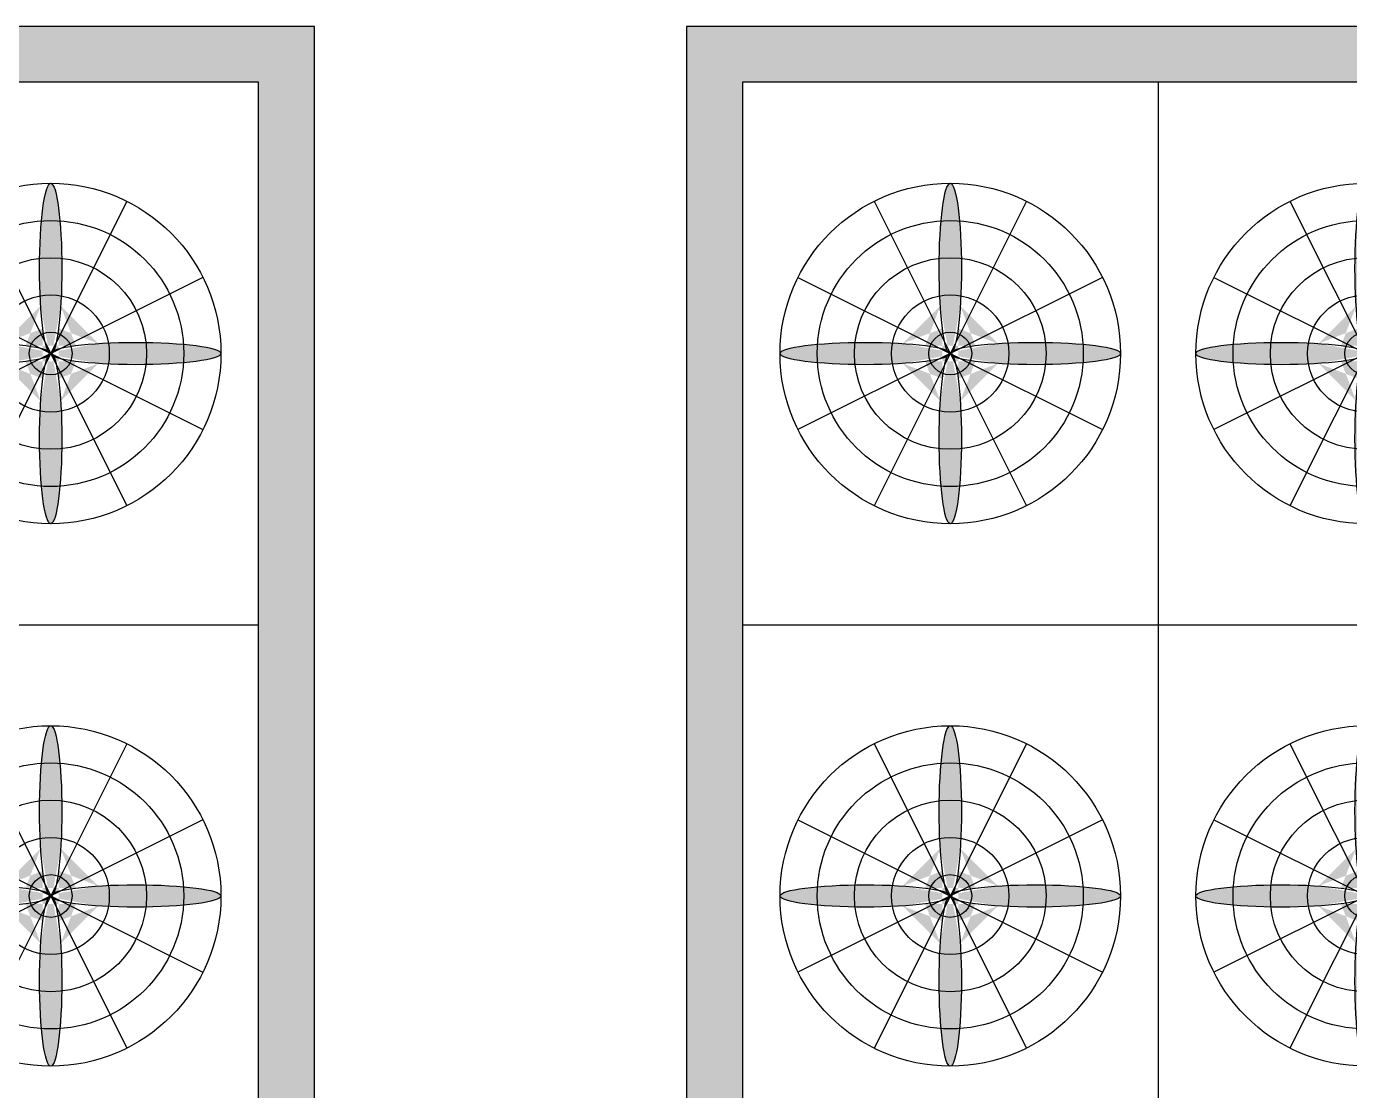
# Model space of a CAD drawing. Header units: millimetres. Extents: x -1288794 to 2153086, y -2701644 to -1428868.
# Drawn here: x 1845053 to 1848609, y -1478116 to -1475256 of the extents above; entities that cross this region are included whole.
import ezdxf

# ---------------------------------------------------------------- set-up
doc = ezdxf.new("R2010")
doc.units = ezdxf.units.MM
doc.header["$LTSCALE"] = 100
doc.layers.add('CHILLER Line', color=4, linetype='Continuous')

# ---------------------------------------------------------------- blocks, each defined once
blk = doc.blocks.new('*U651')
at = {"layer": 'CHILLER Line'}
blk.add_ellipse((0, 0), major_axis=(-228.8, 0), ratio=0.131148, dxfattribs=at)
blk = doc.blocks.new('*U652')
at = {"layer": 'CHILLER Line', "color": 0, "linetype": 'ByBlock', "lineweight": -2, "transparency": 16777216}
for p, rotation in [((314726.1, -1582559.1), 90), ((314497.3, -1582787.8), 180), ((314726.1, -1583016.6), 270)]:
    blk.add_blockref('*U651', p, dxfattribs=dict(at, rotation=rotation))
blk.add_blockref('*U651', (314954.8, -1582787.8), dxfattribs=at)
blk = doc.blocks.new('*U653')
at = {"layer": 'CHILLER Line'}
blk.add_ellipse((0, 0), major_axis=(-228.8, 0), ratio=0.131148, dxfattribs=at)
blk = doc.blocks.new('*U654')
at = {"layer": 'CHILLER Line', "color": 0, "linetype": 'ByBlock', "lineweight": -2, "transparency": 16777216}
for p, rotation in [((314726.1, -1582559.1), 90), ((314497.3, -1582787.8), 180), ((314726.1, -1583016.6), 270)]:
    blk.add_blockref('*U653', p, dxfattribs=dict(at, rotation=rotation))
blk.add_blockref('*U653', (314954.8, -1582787.8), dxfattribs=at)
blk = doc.blocks.new('*U655')
at = {"layer": 'CHILLER Line'}
blk.add_ellipse((0, 0), major_axis=(-228.8, 0), ratio=0.131148, dxfattribs=at)
blk = doc.blocks.new('*U656')
at = {"layer": 'CHILLER Line', "color": 0, "linetype": 'ByBlock', "lineweight": -2, "transparency": 16777216}
for p, rotation in [((314726.1, -1582559.1), 90), ((314497.3, -1582787.8), 180), ((314726.1, -1583016.6), 270)]:
    blk.add_blockref('*U655', p, dxfattribs=dict(at, rotation=rotation))
blk.add_blockref('*U655', (314954.8, -1582787.8), dxfattribs=at)
blk = doc.blocks.new('*U657')
at = {"layer": 'CHILLER Line'}
blk.add_ellipse((0, 0), major_axis=(-228.8, 0), ratio=0.131148, dxfattribs=at)
blk = doc.blocks.new('*U658')
at = {"layer": 'CHILLER Line', "color": 0, "linetype": 'ByBlock', "lineweight": -2, "transparency": 16777216}
for p, rotation in [((314726.1, -1582559.1), 90), ((314497.3, -1582787.8), 180), ((314726.1, -1583016.6), 270)]:
    blk.add_blockref('*U657', p, dxfattribs=dict(at, rotation=rotation))
blk.add_blockref('*U657', (314954.8, -1582787.8), dxfattribs=at)
blk = doc.blocks.new('chiller sky')
at = {"layer": 'CHILLER Line'}
h = blk.add_hatch(dxfattribs=at)
h.set_pattern_fill('AR-CONC', color=256)
h.set_pattern_definition([(50, (-314167.3, 1587283.96), (182.184669, -15.939086), [19.05, -209.55]), (355, (-314167.3, 1587283.96), (-35.243421, 191.056845), [15.24, -167.640584]), (100.451445, (-314152.12, 1587282.63), (146.941247, 175.117752), [16.190009, -178.090245]), (46.1842, (-314167.3, 1587334.76), (271.07904, -42.042328), [28.575, -314.325]), (96.635558, (-314144.7, 1587331.26), (237.404134, 247.426125), [24.285023, -267.13561]), (351.184151, (-314167.3, 1587334.76), (237.404134, 247.426125), [22.859967, -251.45973]), (21, (-314141.9, 1587322.06), (151.614391, -102.265198), [19.05, -209.55]), (326, (-314141.9, 1587322.06), (61.802028, 184.187966), [15.24, -167.64]), (71.451445, (-314129.27, 1587313.54), (213.41642, 81.922769), [16.190009, -178.089938]), (37.5, (-314167.3, 1587283.96), (3.0886033, 84.555039), [0, -165.608, 0, -170.18, 0, -168.275]), (7.5, (-314167.3, 1587283.96), (66.8196625, 100.180575), [0, -97.028, 0, -161.798, 0, -64.135]), (327.5, (-314223.94, 1587283.96), (135.5905952, -5.728744), [0, -63.5, 0, -198.12, 0, -262.89]), (317.5, (-314249.34, 1587283.96), (148.129181, 25.426491), [0, -82.55, 0, -131.572, 0, -186.69])])
h.paths.add_polyline_path([(-1267.5, 0), (1267.5, 0), (1267.5, 4674), (-1267.5, 4674)])
h.paths.add_polyline_path([(-1117.5, 4524), (1117.5, 4524), (1117.5, 150), (-1117.5, 150)], flags=16)
h = blk.add_hatch(color=4, dxfattribs=at)
h.dxf.hatch_style = 1
edge = h.paths.add_edge_path()
edge.add_line((-588.2, 3780.3), (-562.7, 3793))
edge.add_ellipse((-558.8, 3566.2), major_axis=(0, 228.8), ratio=0.131148, start_angle=0, end_angle=7.5035, ccw=False)
edge.add_ellipse((-558.8, 4023.8), major_axis=(0, 228.8), ratio=0.131148, start_angle=532.4965, end_angle=540, ccw=False)
edge.add_line((-562.7, 3797), (-588.2, 3809.7))
edge.add_ellipse((-787.5, 3795), major_axis=(-228.8, 0), ratio=0.131148, start_angle=209.3946, end_angle=510.6054)
edge = h.paths.add_edge_path()
edge.add_ellipse((-330, 3795), major_axis=(-228.8, 0), ratio=0.131148, start_angle=29.3946, end_angle=330.6054)
edge.add_line((-529.3, 3809.7), (-554.8, 3797))
edge.add_ellipse((-558.8, 4023.8), major_axis=(0, 228.8), ratio=0.131148, start_angle=180, end_angle=187.5035, ccw=False)
edge.add_ellipse((-558.8, 3566.2), major_axis=(0, 228.8), ratio=0.131148, start_angle=352.4965, end_angle=360, ccw=False)
edge.add_line((-554.8, 3793), (-529.3, 3780.3))
edge = h.paths.add_edge_path()
edge.add_ellipse((-558.8, 4023.8), major_axis=(0, 228.8), ratio=0.131148, start_angle=209.3946, end_angle=510.6054)
edge.add_line((-573.5, 3824.4), (-560.7, 3798.9))
edge.add_ellipse((-787.5, 3795), major_axis=(-228.8, 0), ratio=0.131148, start_angle=180, end_angle=187.5035, ccw=False)
edge.add_ellipse((-330, 3795), major_axis=(-228.8, 0), ratio=0.131148, start_angle=352.4965, end_angle=360, ccw=False)
edge.add_line((-556.8, 3798.9), (-544, 3824.4))
edge = h.paths.add_edge_path()
edge.add_ellipse((-558.8, 3566.2), major_axis=(0, 228.8), ratio=0.131148, start_angle=29.3946, end_angle=330.6054)
edge.add_line((-544, 3765.6), (-556.8, 3791.1))
edge.add_ellipse((-330, 3795), major_axis=(-228.8, 0), ratio=0.131148, start_angle=0, end_angle=7.5035, ccw=False)
edge.add_ellipse((-787.5, 3795), major_axis=(-228.8, 0), ratio=0.131148, start_angle=532.4965, end_angle=540, ccw=False)
edge.add_line((-560.7, 3791.1), (-573.5, 3765.6))
edge = h.paths.add_edge_path(flags=17)
edge.add_ellipse((-787.5, 3795), major_axis=(-228.8, 0), ratio=0.131148, start_angle=525.0569, end_angle=532.4965, ccw=False)
edge.add_ellipse((-558.8, 3566.2), major_axis=(0, 228.8), ratio=0.131148, start_angle=14.9431, end_angle=29.3946)
edge.add_line((-573.5, 3765.6), (-560.7, 3791.1))
edge = h.paths.add_edge_path(flags=17)
edge.add_ellipse((-558.8, 3566.2), major_axis=(0, 228.8), ratio=0.131148, start_angle=7.5035, end_angle=14.9431, ccw=False)
edge.add_line((-562.7, 3793), (-588.2, 3780.3))
edge.add_ellipse((-787.5, 3795), major_axis=(-228.8, 0), ratio=0.131148, start_angle=510.6054, end_angle=525.0569)
edge = h.paths.add_edge_path(flags=17)
edge.add_ellipse((-330, 3795), major_axis=(-228.8, 0), ratio=0.131148, start_angle=7.5035, end_angle=14.9431, ccw=False)
edge.add_line((-556.8, 3791.1), (-544, 3765.6))
edge.add_ellipse((-558.8, 3566.2), major_axis=(0, 228.8), ratio=0.131148, start_angle=330.6054, end_angle=345.0569)
edge = h.paths.add_edge_path(flags=17)
edge.add_ellipse((-558.8, 3566.2), major_axis=(0, 228.8), ratio=0.131148, start_angle=345.0569, end_angle=352.4965, ccw=False)
edge.add_ellipse((-330, 3795), major_axis=(-228.8, 0), ratio=0.131148, start_angle=14.9431, end_angle=29.3946)
edge.add_line((-529.3, 3780.3), (-554.8, 3793))
edge = h.paths.add_edge_path(flags=17)
edge.add_line((-554.8, 3793), (-558.8, 3795))
edge.add_line((-558.8, 3795), (-556.8, 3791.1))
edge.add_ellipse((-330, 3795), major_axis=(-228.8, 0), ratio=0.131148, start_angle=7.5035, end_angle=14.9431)
edge.add_ellipse((-558.8, 3566.2), major_axis=(0, 228.8), ratio=0.131148, start_angle=345.0569, end_angle=352.4965)
edge = h.paths.add_edge_path(flags=17)
edge.add_line((-558.8, 3795), (-562.7, 3793))
edge.add_ellipse((-558.8, 3566.2), major_axis=(0, 228.8), ratio=0.131148, start_angle=7.5035, end_angle=14.9431)
edge.add_ellipse((-787.5, 3795), major_axis=(-228.8, 0), ratio=0.131148, start_angle=525.0569, end_angle=532.4965)
edge.add_line((-560.7, 3791.1), (-558.8, 3795))
edge = h.paths.add_edge_path(flags=17)
edge.add_ellipse((-558.8, 4023.8), major_axis=(0, 228.8), ratio=0.131148, start_angle=194.9431, end_angle=209.3946)
edge.add_line((-544, 3824.4), (-556.8, 3798.9))
edge.add_ellipse((-330, 3795), major_axis=(-228.8, 0), ratio=0.131148, start_angle=345.0569, end_angle=352.4965, ccw=False)
edge = h.paths.add_edge_path(flags=17)
edge.add_ellipse((-558.8, 4023.8), major_axis=(0, 228.8), ratio=0.131148, start_angle=510.6054, end_angle=525.0569)
edge.add_ellipse((-787.5, 3795), major_axis=(-228.8, 0), ratio=0.131148, start_angle=187.5035, end_angle=194.9431, ccw=False)
edge.add_line((-560.7, 3798.9), (-573.5, 3824.4))
edge = h.paths.add_edge_path(flags=17)
edge.add_ellipse((-787.5, 3795), major_axis=(-228.8, 0), ratio=0.131148, start_angle=194.9431, end_angle=209.3946)
edge.add_line((-588.2, 3809.7), (-562.7, 3797))
edge.add_ellipse((-558.8, 4023.8), major_axis=(0, 228.8), ratio=0.131148, start_angle=525.0569, end_angle=532.4965, ccw=False)
edge = h.paths.add_edge_path(flags=17)
edge.add_ellipse((-330, 3795), major_axis=(-228.8, 0), ratio=0.131148, start_angle=330.6054, end_angle=345.0569)
edge.add_ellipse((-558.8, 4023.8), major_axis=(0, 228.8), ratio=0.131148, start_angle=187.5035, end_angle=194.9431, ccw=False)
edge.add_line((-554.8, 3797), (-529.3, 3809.7))
edge = h.paths.add_edge_path(flags=17)
edge.add_ellipse((-558.8, 4023.8), major_axis=(0, 228.8), ratio=0.131148, start_angle=187.5035, end_angle=194.9431)
edge.add_ellipse((-330, 3795), major_axis=(-228.8, 0), ratio=0.131148, start_angle=345.0569, end_angle=352.4965)
edge.add_line((-556.8, 3798.9), (-558.8, 3795))
edge.add_line((-558.8, 3795), (-554.8, 3797))
edge = h.paths.add_edge_path(flags=17)
edge.add_ellipse((-787.5, 3795), major_axis=(-228.8, 0), ratio=0.131148, start_angle=187.5035, end_angle=194.9431)
edge.add_ellipse((-558.8, 4023.8), major_axis=(0, 228.8), ratio=0.131148, start_angle=525.0569, end_angle=532.4965)
edge.add_line((-562.7, 3797), (-558.8, 3795))
edge.add_line((-558.8, 3795), (-560.7, 3798.9))
edge = h.paths.add_edge_path(flags=16)
edge.add_ellipse((-558.8, 3566.2), major_axis=(0, 228.8), ratio=0.131148, start_angle=0, end_angle=7.5035)
edge.add_line((-562.7, 3793), (-558.8, 3795))
edge = h.paths.add_edge_path(flags=16)
edge.add_ellipse((-558.8, 4023.8), major_axis=(0, 228.8), ratio=0.131148, start_angle=532.4965, end_angle=540)
edge.add_line((-558.8, 3795), (-562.7, 3797))
edge = h.paths.add_edge_path(flags=16)
edge.add_ellipse((-787.5, 3795), major_axis=(-228.8, 0), ratio=0.131148, start_angle=180, end_angle=187.5035)
edge.add_line((-560.7, 3798.9), (-558.8, 3795))
edge = h.paths.add_edge_path(flags=16)
edge.add_ellipse((-330, 3795), major_axis=(-228.8, 0), ratio=0.131148, start_angle=352.4965, end_angle=360)
edge.add_line((-558.8, 3795), (-556.8, 3798.9))
edge = h.paths.add_edge_path(flags=16)
edge.add_line((-554.8, 3797), (-558.8, 3795))
edge.add_ellipse((-558.8, 4023.8), major_axis=(0, 228.8), ratio=0.131148, start_angle=180, end_angle=187.5035)
edge = h.paths.add_edge_path(flags=16)
edge.add_ellipse((-558.8, 3566.2), major_axis=(0, 228.8), ratio=0.131148, start_angle=352.4965, end_angle=360)
edge.add_line((-558.8, 3795), (-554.8, 3793))
edge = h.paths.add_edge_path(flags=16)
edge.add_ellipse((-330, 3795), major_axis=(-228.8, 0), ratio=0.131148, start_angle=0, end_angle=7.5035)
edge.add_line((-556.8, 3791.1), (-558.8, 3795))
edge = h.paths.add_edge_path(flags=16)
edge.add_line((-558.8, 3795), (-560.7, 3791.1))
edge.add_ellipse((-787.5, 3795), major_axis=(-228.8, 0), ratio=0.131148, start_angle=532.4965, end_angle=540)
h = blk.add_hatch(color=4, dxfattribs=at)
h.dxf.hatch_style = 1
edge = h.paths.add_edge_path()
edge.add_line((529.3, 3780.3), (554.8, 3793))
edge.add_ellipse((558.8, 3566.2), major_axis=(0, 228.8), ratio=0.131148, start_angle=0, end_angle=7.5035, ccw=False)
edge.add_ellipse((558.8, 4023.8), major_axis=(0, 228.8), ratio=0.131148, start_angle=532.4965, end_angle=540, ccw=False)
edge.add_line((554.8, 3797), (529.3, 3809.7))
edge.add_ellipse((330, 3795), major_axis=(-228.8, 0), ratio=0.131148, start_angle=209.3946, end_angle=510.6054)
edge = h.paths.add_edge_path()
edge.add_ellipse((787.5, 3795), major_axis=(-228.8, 0), ratio=0.131148, start_angle=29.3946, end_angle=330.6054)
edge.add_line((588.2, 3809.7), (562.7, 3797))
edge.add_ellipse((558.8, 4023.8), major_axis=(0, 228.8), ratio=0.131148, start_angle=180, end_angle=187.5035, ccw=False)
edge.add_ellipse((558.8, 3566.2), major_axis=(0, 228.8), ratio=0.131148, start_angle=352.4965, end_angle=360, ccw=False)
edge.add_line((562.7, 3793), (588.2, 3780.3))
edge = h.paths.add_edge_path()
edge.add_ellipse((558.8, 4023.8), major_axis=(0, 228.8), ratio=0.131148, start_angle=209.3946, end_angle=510.6054)
edge.add_line((544, 3824.4), (556.8, 3798.9))
edge.add_ellipse((330, 3795), major_axis=(-228.8, 0), ratio=0.131148, start_angle=180, end_angle=187.5035, ccw=False)
edge.add_ellipse((787.5, 3795), major_axis=(-228.8, 0), ratio=0.131148, start_angle=352.4965, end_angle=360, ccw=False)
edge.add_line((560.7, 3798.9), (573.5, 3824.4))
edge = h.paths.add_edge_path()
edge.add_ellipse((558.8, 3566.2), major_axis=(0, 228.8), ratio=0.131148, start_angle=29.3946, end_angle=330.6054)
edge.add_line((573.5, 3765.6), (560.7, 3791.1))
edge.add_ellipse((787.5, 3795), major_axis=(-228.8, 0), ratio=0.131148, start_angle=0, end_angle=7.5035, ccw=False)
edge.add_ellipse((330, 3795), major_axis=(-228.8, 0), ratio=0.131148, start_angle=532.4965, end_angle=540, ccw=False)
edge.add_line((556.8, 3791.1), (544, 3765.6))
edge = h.paths.add_edge_path(flags=17)
edge.add_ellipse((330, 3795), major_axis=(-228.8, 0), ratio=0.131148, start_angle=525.0569, end_angle=532.4965, ccw=False)
edge.add_ellipse((558.8, 3566.2), major_axis=(0, 228.8), ratio=0.131148, start_angle=14.9431, end_angle=29.3946)
edge.add_line((544, 3765.6), (556.8, 3791.1))
edge = h.paths.add_edge_path(flags=17)
edge.add_ellipse((558.8, 3566.2), major_axis=(0, 228.8), ratio=0.131148, start_angle=7.5035, end_angle=14.9431, ccw=False)
edge.add_line((554.8, 3793), (529.3, 3780.3))
edge.add_ellipse((330, 3795), major_axis=(-228.8, 0), ratio=0.131148, start_angle=510.6054, end_angle=525.0569)
edge = h.paths.add_edge_path(flags=17)
edge.add_ellipse((787.5, 3795), major_axis=(-228.8, 0), ratio=0.131148, start_angle=7.5035, end_angle=14.9431, ccw=False)
edge.add_line((560.7, 3791.1), (573.5, 3765.6))
edge.add_ellipse((558.8, 3566.2), major_axis=(0, 228.8), ratio=0.131148, start_angle=330.6054, end_angle=345.0569)
edge = h.paths.add_edge_path(flags=17)
edge.add_ellipse((558.8, 3566.2), major_axis=(0, 228.8), ratio=0.131148, start_angle=345.0569, end_angle=352.4965, ccw=False)
edge.add_ellipse((787.5, 3795), major_axis=(-228.8, 0), ratio=0.131148, start_angle=14.9431, end_angle=29.3946)
edge.add_line((588.2, 3780.3), (562.7, 3793))
edge = h.paths.add_edge_path(flags=17)
edge.add_line((562.7, 3793), (558.8, 3795))
edge.add_line((558.8, 3795), (560.7, 3791.1))
edge.add_ellipse((787.5, 3795), major_axis=(-228.8, 0), ratio=0.131148, start_angle=7.5035, end_angle=14.9431)
edge.add_ellipse((558.8, 3566.2), major_axis=(0, 228.8), ratio=0.131148, start_angle=345.0569, end_angle=352.4965)
edge = h.paths.add_edge_path(flags=17)
edge.add_line((558.8, 3795), (554.8, 3793))
edge.add_ellipse((558.8, 3566.2), major_axis=(0, 228.8), ratio=0.131148, start_angle=7.5035, end_angle=14.9431)
edge.add_ellipse((330, 3795), major_axis=(-228.8, 0), ratio=0.131148, start_angle=525.0569, end_angle=532.4965)
edge.add_line((556.8, 3791.1), (558.8, 3795))
edge = h.paths.add_edge_path(flags=17)
edge.add_ellipse((558.8, 4023.8), major_axis=(0, 228.8), ratio=0.131148, start_angle=194.9431, end_angle=209.3946)
edge.add_line((573.5, 3824.4), (560.7, 3798.9))
edge.add_ellipse((787.5, 3795), major_axis=(-228.8, 0), ratio=0.131148, start_angle=345.0569, end_angle=352.4965, ccw=False)
edge = h.paths.add_edge_path(flags=17)
edge.add_ellipse((558.8, 4023.8), major_axis=(0, 228.8), ratio=0.131148, start_angle=510.6054, end_angle=525.0569)
edge.add_ellipse((330, 3795), major_axis=(-228.8, 0), ratio=0.131148, start_angle=187.5035, end_angle=194.9431, ccw=False)
edge.add_line((556.8, 3798.9), (544, 3824.4))
edge = h.paths.add_edge_path(flags=17)
edge.add_ellipse((330, 3795), major_axis=(-228.8, 0), ratio=0.131148, start_angle=194.9431, end_angle=209.3946)
edge.add_line((529.3, 3809.7), (554.8, 3797))
edge.add_ellipse((558.8, 4023.8), major_axis=(0, 228.8), ratio=0.131148, start_angle=525.0569, end_angle=532.4965, ccw=False)
edge = h.paths.add_edge_path(flags=17)
edge.add_ellipse((787.5, 3795), major_axis=(-228.8, 0), ratio=0.131148, start_angle=330.6054, end_angle=345.0569)
edge.add_ellipse((558.8, 4023.8), major_axis=(0, 228.8), ratio=0.131148, start_angle=187.5035, end_angle=194.9431, ccw=False)
edge.add_line((562.7, 3797), (588.2, 3809.7))
edge = h.paths.add_edge_path(flags=17)
edge.add_ellipse((558.8, 4023.8), major_axis=(0, 228.8), ratio=0.131148, start_angle=187.5035, end_angle=194.9431)
edge.add_ellipse((787.5, 3795), major_axis=(-228.8, 0), ratio=0.131148, start_angle=345.0569, end_angle=352.4965)
edge.add_line((560.7, 3798.9), (558.8, 3795))
edge.add_line((558.8, 3795), (562.7, 3797))
edge = h.paths.add_edge_path(flags=17)
edge.add_ellipse((330, 3795), major_axis=(-228.8, 0), ratio=0.131148, start_angle=187.5035, end_angle=194.9431)
edge.add_ellipse((558.8, 4023.8), major_axis=(0, 228.8), ratio=0.131148, start_angle=525.0569, end_angle=532.4965)
edge.add_line((554.8, 3797), (558.8, 3795))
edge.add_line((558.8, 3795), (556.8, 3798.9))
edge = h.paths.add_edge_path(flags=16)
edge.add_ellipse((558.8, 3566.2), major_axis=(0, 228.8), ratio=0.131148, start_angle=0, end_angle=7.5035)
edge.add_line((554.8, 3793), (558.8, 3795))
edge = h.paths.add_edge_path(flags=16)
edge.add_ellipse((558.8, 4023.8), major_axis=(0, 228.8), ratio=0.131148, start_angle=532.4965, end_angle=540)
edge.add_line((558.8, 3795), (554.8, 3797))
edge = h.paths.add_edge_path(flags=16)
edge.add_ellipse((330, 3795), major_axis=(-228.8, 0), ratio=0.131148, start_angle=180, end_angle=187.5035)
edge.add_line((556.8, 3798.9), (558.8, 3795))
edge = h.paths.add_edge_path(flags=16)
edge.add_ellipse((787.5, 3795), major_axis=(-228.8, 0), ratio=0.131148, start_angle=352.4965, end_angle=360)
edge.add_line((558.8, 3795), (560.7, 3798.9))
edge = h.paths.add_edge_path(flags=16)
edge.add_line((562.7, 3797), (558.8, 3795))
edge.add_ellipse((558.8, 4023.8), major_axis=(0, 228.8), ratio=0.131148, start_angle=180, end_angle=187.5035)
edge = h.paths.add_edge_path(flags=16)
edge.add_ellipse((558.8, 3566.2), major_axis=(0, 228.8), ratio=0.131148, start_angle=352.4965, end_angle=360)
edge.add_line((558.8, 3795), (562.7, 3793))
edge = h.paths.add_edge_path(flags=16)
edge.add_ellipse((787.5, 3795), major_axis=(-228.8, 0), ratio=0.131148, start_angle=0, end_angle=7.5035)
edge.add_line((560.7, 3791.1), (558.8, 3795))
edge = h.paths.add_edge_path(flags=16)
edge.add_line((558.8, 3795), (556.8, 3791.1))
edge.add_ellipse((330, 3795), major_axis=(-228.8, 0), ratio=0.131148, start_angle=532.4965, end_angle=540)
h = blk.add_hatch(color=4, dxfattribs=at)
h.dxf.hatch_style = 1
edge = h.paths.add_edge_path()
edge.add_line((-588.2, 2322.3), (-562.7, 2335))
edge.add_ellipse((-558.8, 2108.2), major_axis=(0, 228.8), ratio=0.131148, start_angle=0, end_angle=7.5035, ccw=False)
edge.add_ellipse((-558.8, 2565.8), major_axis=(0, 228.8), ratio=0.131148, start_angle=532.4965, end_angle=540, ccw=False)
edge.add_line((-562.7, 2339), (-588.2, 2351.7))
edge.add_ellipse((-787.5, 2337), major_axis=(-228.8, 0), ratio=0.131148, start_angle=209.3946, end_angle=510.6054)
edge = h.paths.add_edge_path()
edge.add_ellipse((-330, 2337), major_axis=(-228.8, 0), ratio=0.131148, start_angle=29.3946, end_angle=330.6054)
edge.add_line((-529.3, 2351.7), (-554.8, 2339))
edge.add_ellipse((-558.8, 2565.8), major_axis=(0, 228.8), ratio=0.131148, start_angle=180, end_angle=187.5035, ccw=False)
edge.add_ellipse((-558.8, 2108.2), major_axis=(0, 228.8), ratio=0.131148, start_angle=352.4965, end_angle=360, ccw=False)
edge.add_line((-554.8, 2335), (-529.3, 2322.3))
edge = h.paths.add_edge_path()
edge.add_ellipse((-558.8, 2565.8), major_axis=(0, 228.8), ratio=0.131148, start_angle=209.3946, end_angle=510.6054)
edge.add_line((-573.5, 2366.4), (-560.7, 2340.9))
edge.add_ellipse((-787.5, 2337), major_axis=(-228.8, 0), ratio=0.131148, start_angle=180, end_angle=187.5035, ccw=False)
edge.add_ellipse((-330, 2337), major_axis=(-228.8, 0), ratio=0.131148, start_angle=352.4965, end_angle=360, ccw=False)
edge.add_line((-556.8, 2340.9), (-544, 2366.4))
edge = h.paths.add_edge_path()
edge.add_ellipse((-558.8, 2108.2), major_axis=(0, 228.8), ratio=0.131148, start_angle=29.3946, end_angle=330.6054)
edge.add_line((-544, 2307.6), (-556.8, 2333.1))
edge.add_ellipse((-330, 2337), major_axis=(-228.8, 0), ratio=0.131148, start_angle=0, end_angle=7.5035, ccw=False)
edge.add_ellipse((-787.5, 2337), major_axis=(-228.8, 0), ratio=0.131148, start_angle=532.4965, end_angle=540, ccw=False)
edge.add_line((-560.7, 2333.1), (-573.5, 2307.6))
edge = h.paths.add_edge_path(flags=17)
edge.add_ellipse((-787.5, 2337), major_axis=(-228.8, 0), ratio=0.131148, start_angle=525.0569, end_angle=532.4965, ccw=False)
edge.add_ellipse((-558.8, 2108.2), major_axis=(0, 228.8), ratio=0.131148, start_angle=14.9431, end_angle=29.3946)
edge.add_line((-573.5, 2307.6), (-560.7, 2333.1))
edge = h.paths.add_edge_path(flags=17)
edge.add_ellipse((-558.8, 2108.2), major_axis=(0, 228.8), ratio=0.131148, start_angle=7.5035, end_angle=14.9431, ccw=False)
edge.add_line((-562.7, 2335), (-588.2, 2322.3))
edge.add_ellipse((-787.5, 2337), major_axis=(-228.8, 0), ratio=0.131148, start_angle=510.6054, end_angle=525.0569)
edge = h.paths.add_edge_path(flags=17)
edge.add_ellipse((-330, 2337), major_axis=(-228.8, 0), ratio=0.131148, start_angle=7.5035, end_angle=14.9431, ccw=False)
edge.add_line((-556.8, 2333.1), (-544, 2307.6))
edge.add_ellipse((-558.8, 2108.2), major_axis=(0, 228.8), ratio=0.131148, start_angle=330.6054, end_angle=345.0569)
edge = h.paths.add_edge_path(flags=17)
edge.add_ellipse((-558.8, 2108.2), major_axis=(0, 228.8), ratio=0.131148, start_angle=345.0569, end_angle=352.4965, ccw=False)
edge.add_ellipse((-330, 2337), major_axis=(-228.8, 0), ratio=0.131148, start_angle=14.9431, end_angle=29.3946)
edge.add_line((-529.3, 2322.3), (-554.8, 2335))
edge = h.paths.add_edge_path(flags=17)
edge.add_line((-554.8, 2335), (-558.8, 2337))
edge.add_line((-558.8, 2337), (-556.8, 2333.1))
edge.add_ellipse((-330, 2337), major_axis=(-228.8, 0), ratio=0.131148, start_angle=7.5035, end_angle=14.9431)
edge.add_ellipse((-558.8, 2108.2), major_axis=(0, 228.8), ratio=0.131148, start_angle=345.0569, end_angle=352.4965)
edge = h.paths.add_edge_path(flags=17)
edge.add_line((-558.8, 2337), (-562.7, 2335))
edge.add_ellipse((-558.8, 2108.2), major_axis=(0, 228.8), ratio=0.131148, start_angle=7.5035, end_angle=14.9431)
edge.add_ellipse((-787.5, 2337), major_axis=(-228.8, 0), ratio=0.131148, start_angle=525.0569, end_angle=532.4965)
edge.add_line((-560.7, 2333.1), (-558.8, 2337))
edge = h.paths.add_edge_path(flags=17)
edge.add_ellipse((-558.8, 2565.8), major_axis=(0, 228.8), ratio=0.131148, start_angle=194.9431, end_angle=209.3946)
edge.add_line((-544, 2366.4), (-556.8, 2340.9))
edge.add_ellipse((-330, 2337), major_axis=(-228.8, 0), ratio=0.131148, start_angle=345.0569, end_angle=352.4965, ccw=False)
edge = h.paths.add_edge_path(flags=17)
edge.add_ellipse((-558.8, 2565.8), major_axis=(0, 228.8), ratio=0.131148, start_angle=510.6054, end_angle=525.0569)
edge.add_ellipse((-787.5, 2337), major_axis=(-228.8, 0), ratio=0.131148, start_angle=187.5035, end_angle=194.9431, ccw=False)
edge.add_line((-560.7, 2340.9), (-573.5, 2366.4))
edge = h.paths.add_edge_path(flags=17)
edge.add_ellipse((-787.5, 2337), major_axis=(-228.8, 0), ratio=0.131148, start_angle=194.9431, end_angle=209.3946)
edge.add_line((-588.2, 2351.7), (-562.7, 2339))
edge.add_ellipse((-558.8, 2565.8), major_axis=(0, 228.8), ratio=0.131148, start_angle=525.0569, end_angle=532.4965, ccw=False)
edge = h.paths.add_edge_path(flags=17)
edge.add_ellipse((-330, 2337), major_axis=(-228.8, 0), ratio=0.131148, start_angle=330.6054, end_angle=345.0569)
edge.add_ellipse((-558.8, 2565.8), major_axis=(0, 228.8), ratio=0.131148, start_angle=187.5035, end_angle=194.9431, ccw=False)
edge.add_line((-554.8, 2339), (-529.3, 2351.7))
edge = h.paths.add_edge_path(flags=17)
edge.add_ellipse((-558.8, 2565.8), major_axis=(0, 228.8), ratio=0.131148, start_angle=187.5035, end_angle=194.9431)
edge.add_ellipse((-330, 2337), major_axis=(-228.8, 0), ratio=0.131148, start_angle=345.0569, end_angle=352.4965)
edge.add_line((-556.8, 2340.9), (-558.8, 2337))
edge.add_line((-558.8, 2337), (-554.8, 2339))
edge = h.paths.add_edge_path(flags=17)
edge.add_ellipse((-787.5, 2337), major_axis=(-228.8, 0), ratio=0.131148, start_angle=187.5035, end_angle=194.9431)
edge.add_ellipse((-558.8, 2565.8), major_axis=(0, 228.8), ratio=0.131148, start_angle=525.0569, end_angle=532.4965)
edge.add_line((-562.7, 2339), (-558.8, 2337))
edge.add_line((-558.8, 2337), (-560.7, 2340.9))
edge = h.paths.add_edge_path(flags=16)
edge.add_ellipse((-558.8, 2108.2), major_axis=(0, 228.8), ratio=0.131148, start_angle=0, end_angle=7.5035)
edge.add_line((-562.7, 2335), (-558.8, 2337))
edge = h.paths.add_edge_path(flags=16)
edge.add_ellipse((-558.8, 2565.8), major_axis=(0, 228.8), ratio=0.131148, start_angle=532.4965, end_angle=540)
edge.add_line((-558.8, 2337), (-562.7, 2339))
edge = h.paths.add_edge_path(flags=16)
edge.add_ellipse((-787.5, 2337), major_axis=(-228.8, 0), ratio=0.131148, start_angle=180, end_angle=187.5035)
edge.add_line((-560.7, 2340.9), (-558.8, 2337))
edge = h.paths.add_edge_path(flags=16)
edge.add_ellipse((-330, 2337), major_axis=(-228.8, 0), ratio=0.131148, start_angle=352.4965, end_angle=360)
edge.add_line((-558.8, 2337), (-556.8, 2340.9))
edge = h.paths.add_edge_path(flags=16)
edge.add_line((-554.8, 2339), (-558.8, 2337))
edge.add_ellipse((-558.8, 2565.8), major_axis=(0, 228.8), ratio=0.131148, start_angle=180, end_angle=187.5035)
edge = h.paths.add_edge_path(flags=16)
edge.add_ellipse((-558.8, 2108.2), major_axis=(0, 228.8), ratio=0.131148, start_angle=352.4965, end_angle=360)
edge.add_line((-558.8, 2337), (-554.8, 2335))
edge = h.paths.add_edge_path(flags=16)
edge.add_ellipse((-330, 2337), major_axis=(-228.8, 0), ratio=0.131148, start_angle=0, end_angle=7.5035)
edge.add_line((-556.8, 2333.1), (-558.8, 2337))
edge = h.paths.add_edge_path(flags=16)
edge.add_line((-558.8, 2337), (-560.7, 2333.1))
edge.add_ellipse((-787.5, 2337), major_axis=(-228.8, 0), ratio=0.131148, start_angle=532.4965, end_angle=540)
h = blk.add_hatch(color=4, dxfattribs=at)
h.dxf.hatch_style = 1
edge = h.paths.add_edge_path()
edge.add_line((529.3, 2322.3), (554.8, 2335))
edge.add_ellipse((558.8, 2108.2), major_axis=(0, 228.8), ratio=0.131148, start_angle=0, end_angle=7.5035, ccw=False)
edge.add_ellipse((558.8, 2565.8), major_axis=(0, 228.8), ratio=0.131148, start_angle=532.4965, end_angle=540, ccw=False)
edge.add_line((554.8, 2339), (529.3, 2351.7))
edge.add_ellipse((330, 2337), major_axis=(-228.8, 0), ratio=0.131148, start_angle=209.3946, end_angle=510.6054)
edge = h.paths.add_edge_path()
edge.add_ellipse((787.5, 2337), major_axis=(-228.8, 0), ratio=0.131148, start_angle=29.3946, end_angle=330.6054)
edge.add_line((588.2, 2351.7), (562.7, 2339))
edge.add_ellipse((558.8, 2565.8), major_axis=(0, 228.8), ratio=0.131148, start_angle=180, end_angle=187.5035, ccw=False)
edge.add_ellipse((558.8, 2108.2), major_axis=(0, 228.8), ratio=0.131148, start_angle=352.4965, end_angle=360, ccw=False)
edge.add_line((562.7, 2335), (588.2, 2322.3))
edge = h.paths.add_edge_path()
edge.add_ellipse((558.8, 2565.8), major_axis=(0, 228.8), ratio=0.131148, start_angle=209.3946, end_angle=510.6054)
edge.add_line((544, 2366.4), (556.8, 2340.9))
edge.add_ellipse((330, 2337), major_axis=(-228.8, 0), ratio=0.131148, start_angle=180, end_angle=187.5035, ccw=False)
edge.add_ellipse((787.5, 2337), major_axis=(-228.8, 0), ratio=0.131148, start_angle=352.4965, end_angle=360, ccw=False)
edge.add_line((560.7, 2340.9), (573.5, 2366.4))
edge = h.paths.add_edge_path()
edge.add_ellipse((558.8, 2108.2), major_axis=(0, 228.8), ratio=0.131148, start_angle=29.3946, end_angle=330.6054)
edge.add_line((573.5, 2307.6), (560.7, 2333.1))
edge.add_ellipse((787.5, 2337), major_axis=(-228.8, 0), ratio=0.131148, start_angle=0, end_angle=7.5035, ccw=False)
edge.add_ellipse((330, 2337), major_axis=(-228.8, 0), ratio=0.131148, start_angle=532.4965, end_angle=540, ccw=False)
edge.add_line((556.8, 2333.1), (544, 2307.6))
edge = h.paths.add_edge_path(flags=17)
edge.add_ellipse((330, 2337), major_axis=(-228.8, 0), ratio=0.131148, start_angle=525.0569, end_angle=532.4965, ccw=False)
edge.add_ellipse((558.8, 2108.2), major_axis=(0, 228.8), ratio=0.131148, start_angle=14.9431, end_angle=29.3946)
edge.add_line((544, 2307.6), (556.8, 2333.1))
edge = h.paths.add_edge_path(flags=17)
edge.add_ellipse((558.8, 2108.2), major_axis=(0, 228.8), ratio=0.131148, start_angle=7.5035, end_angle=14.9431, ccw=False)
edge.add_line((554.8, 2335), (529.3, 2322.3))
edge.add_ellipse((330, 2337), major_axis=(-228.8, 0), ratio=0.131148, start_angle=510.6054, end_angle=525.0569)
edge = h.paths.add_edge_path(flags=17)
edge.add_ellipse((787.5, 2337), major_axis=(-228.8, 0), ratio=0.131148, start_angle=7.5035, end_angle=14.9431, ccw=False)
edge.add_line((560.7, 2333.1), (573.5, 2307.6))
edge.add_ellipse((558.8, 2108.2), major_axis=(0, 228.8), ratio=0.131148, start_angle=330.6054, end_angle=345.0569)
edge = h.paths.add_edge_path(flags=17)
edge.add_ellipse((558.8, 2108.2), major_axis=(0, 228.8), ratio=0.131148, start_angle=345.0569, end_angle=352.4965, ccw=False)
edge.add_ellipse((787.5, 2337), major_axis=(-228.8, 0), ratio=0.131148, start_angle=14.9431, end_angle=29.3946)
edge.add_line((588.2, 2322.3), (562.7, 2335))
edge = h.paths.add_edge_path(flags=17)
edge.add_line((562.7, 2335), (558.8, 2337))
edge.add_line((558.8, 2337), (560.7, 2333.1))
edge.add_ellipse((787.5, 2337), major_axis=(-228.8, 0), ratio=0.131148, start_angle=7.5035, end_angle=14.9431)
edge.add_ellipse((558.8, 2108.2), major_axis=(0, 228.8), ratio=0.131148, start_angle=345.0569, end_angle=352.4965)
edge = h.paths.add_edge_path(flags=17)
edge.add_line((558.8, 2337), (554.8, 2335))
edge.add_ellipse((558.8, 2108.2), major_axis=(0, 228.8), ratio=0.131148, start_angle=7.5035, end_angle=14.9431)
edge.add_ellipse((330, 2337), major_axis=(-228.8, 0), ratio=0.131148, start_angle=525.0569, end_angle=532.4965)
edge.add_line((556.8, 2333.1), (558.8, 2337))
edge = h.paths.add_edge_path(flags=17)
edge.add_ellipse((558.8, 2565.8), major_axis=(0, 228.8), ratio=0.131148, start_angle=194.9431, end_angle=209.3946)
edge.add_line((573.5, 2366.4), (560.7, 2340.9))
edge.add_ellipse((787.5, 2337), major_axis=(-228.8, 0), ratio=0.131148, start_angle=345.0569, end_angle=352.4965, ccw=False)
edge = h.paths.add_edge_path(flags=17)
edge.add_ellipse((558.8, 2565.8), major_axis=(0, 228.8), ratio=0.131148, start_angle=510.6054, end_angle=525.0569)
edge.add_ellipse((330, 2337), major_axis=(-228.8, 0), ratio=0.131148, start_angle=187.5035, end_angle=194.9431, ccw=False)
edge.add_line((556.8, 2340.9), (544, 2366.4))
edge = h.paths.add_edge_path(flags=17)
edge.add_ellipse((330, 2337), major_axis=(-228.8, 0), ratio=0.131148, start_angle=194.9431, end_angle=209.3946)
edge.add_line((529.3, 2351.7), (554.8, 2339))
edge.add_ellipse((558.8, 2565.8), major_axis=(0, 228.8), ratio=0.131148, start_angle=525.0569, end_angle=532.4965, ccw=False)
edge = h.paths.add_edge_path(flags=17)
edge.add_ellipse((787.5, 2337), major_axis=(-228.8, 0), ratio=0.131148, start_angle=330.6054, end_angle=345.0569)
edge.add_ellipse((558.8, 2565.8), major_axis=(0, 228.8), ratio=0.131148, start_angle=187.5035, end_angle=194.9431, ccw=False)
edge.add_line((562.7, 2339), (588.2, 2351.7))
edge = h.paths.add_edge_path(flags=17)
edge.add_ellipse((558.8, 2565.8), major_axis=(0, 228.8), ratio=0.131148, start_angle=187.5035, end_angle=194.9431)
edge.add_ellipse((787.5, 2337), major_axis=(-228.8, 0), ratio=0.131148, start_angle=345.0569, end_angle=352.4965)
edge.add_line((560.7, 2340.9), (558.8, 2337))
edge.add_line((558.8, 2337), (562.7, 2339))
edge = h.paths.add_edge_path(flags=17)
edge.add_ellipse((330, 2337), major_axis=(-228.8, 0), ratio=0.131148, start_angle=187.5035, end_angle=194.9431)
edge.add_ellipse((558.8, 2565.8), major_axis=(0, 228.8), ratio=0.131148, start_angle=525.0569, end_angle=532.4965)
edge.add_line((554.8, 2339), (558.8, 2337))
edge.add_line((558.8, 2337), (556.8, 2340.9))
edge = h.paths.add_edge_path(flags=16)
edge.add_ellipse((558.8, 2108.2), major_axis=(0, 228.8), ratio=0.131148, start_angle=0, end_angle=7.5035)
edge.add_line((554.8, 2335), (558.8, 2337))
edge = h.paths.add_edge_path(flags=16)
edge.add_ellipse((558.8, 2565.8), major_axis=(0, 228.8), ratio=0.131148, start_angle=532.4965, end_angle=540)
edge.add_line((558.8, 2337), (554.8, 2339))
edge = h.paths.add_edge_path(flags=16)
edge.add_ellipse((330, 2337), major_axis=(-228.8, 0), ratio=0.131148, start_angle=180, end_angle=187.5035)
edge.add_line((556.8, 2340.9), (558.8, 2337))
edge = h.paths.add_edge_path(flags=16)
edge.add_ellipse((787.5, 2337), major_axis=(-228.8, 0), ratio=0.131148, start_angle=352.4965, end_angle=360)
edge.add_line((558.8, 2337), (560.7, 2340.9))
edge = h.paths.add_edge_path(flags=16)
edge.add_line((562.7, 2339), (558.8, 2337))
edge.add_ellipse((558.8, 2565.8), major_axis=(0, 228.8), ratio=0.131148, start_angle=180, end_angle=187.5035)
edge = h.paths.add_edge_path(flags=16)
edge.add_ellipse((558.8, 2108.2), major_axis=(0, 228.8), ratio=0.131148, start_angle=352.4965, end_angle=360)
edge.add_line((558.8, 2337), (562.7, 2335))
edge = h.paths.add_edge_path(flags=16)
edge.add_ellipse((787.5, 2337), major_axis=(-228.8, 0), ratio=0.131148, start_angle=0, end_angle=7.5035)
edge.add_line((560.7, 2333.1), (558.8, 2337))
edge = h.paths.add_edge_path(flags=16)
edge.add_line((558.8, 2337), (556.8, 2333.1))
edge.add_ellipse((330, 2337), major_axis=(-228.8, 0), ratio=0.131148, start_angle=532.4965, end_angle=540)
for p, q in [((0, 4524), (0, 150)), ((-354.1, 4204.2), (-763.4, 3385.8)), ((-763.4, 4204.2), (-354.1, 3385.8)), ((763.4, 4204.2), (354.1, 3385.8)), ((354.1, 4204.2), (763.4, 3385.8)), ((-149.5, 3999.6), (-968, 3590.4)), ((-968, 3999.6), (-149.5, 3590.4)), ((968, 3999.6), (149.5, 3590.4)), ((149.5, 3999.6), (968, 3590.4)), ((-1117.5, 3066), (1117.5, 3066)), ((-354.1, 2746.2), (-763.4, 1927.8)), ((-763.4, 2746.2), (-354.1, 1927.8)), ((763.4, 2746.2), (354.1, 1927.8)), ((354.1, 2746.2), (763.4, 1927.8)), ((-149.5, 2541.6), (-968, 2132.4)), ((-968, 2541.6), (-149.5, 2132.4)), ((968, 2541.6), (149.5, 2132.4)), ((149.5, 2541.6), (968, 2132.4))]:
    blk.add_line(p, q, dxfattribs=at)
for points in [[(-1267.5, 0), (1267.5, 0), (1267.5, 4674), (-1267.5, 4674)], [(-1117.5, 150), (1117.5, 150), (1117.5, 4524), (-1117.5, 4524)]]:
    blk.add_lwpolyline(points, close=True, dxfattribs=at)
for centre, radius in [((-558.8, 3795), 457.5), ((558.8, 3795), 457.5), ((-558.8, 3795), 357.5), ((558.8, 3795), 357.5), ((-558.8, 3795), 257.5), ((558.8, 3795), 257.5), ((-558.8, 3795), 157.5), ((558.8, 3795), 157.5), ((-558.8, 3795), 57.5), ((558.8, 3795), 57.5), ((-558.8, 2337), 457.5), ((558.8, 2337), 457.5), ((-558.8, 2337), 357.5), ((558.8, 2337), 357.5), ((-558.8, 2337), 257.5), ((558.8, 2337), 257.5), ((-558.8, 2337), 157.5), ((558.8, 2337), 157.5), ((-558.8, 2337), 57.5), ((558.8, 2337), 57.5)]:
    blk.add_circle(centre, radius, dxfattribs=at)
for name, p in [('*U654', (-315284.8, 1586582.8)), ('*U652', (-314167.3, 1586582.8)), ('*U656', (-315284.8, 1585124.8)), ('*U658', (-314167.3, 1585124.8))]:
    blk.add_blockref(name, p, dxfattribs=at)

msp = doc.modelspace()

# ---------------------------------------------------------------- block references
at = {"layer": 'CHILLER Line'}
for p in [(1844559.8, -1479929.9), (1848094.8, -1479929.9)]:
    msp.add_blockref('chiller sky', p, dxfattribs=at)

doc.saveas('drawing.dxf')
